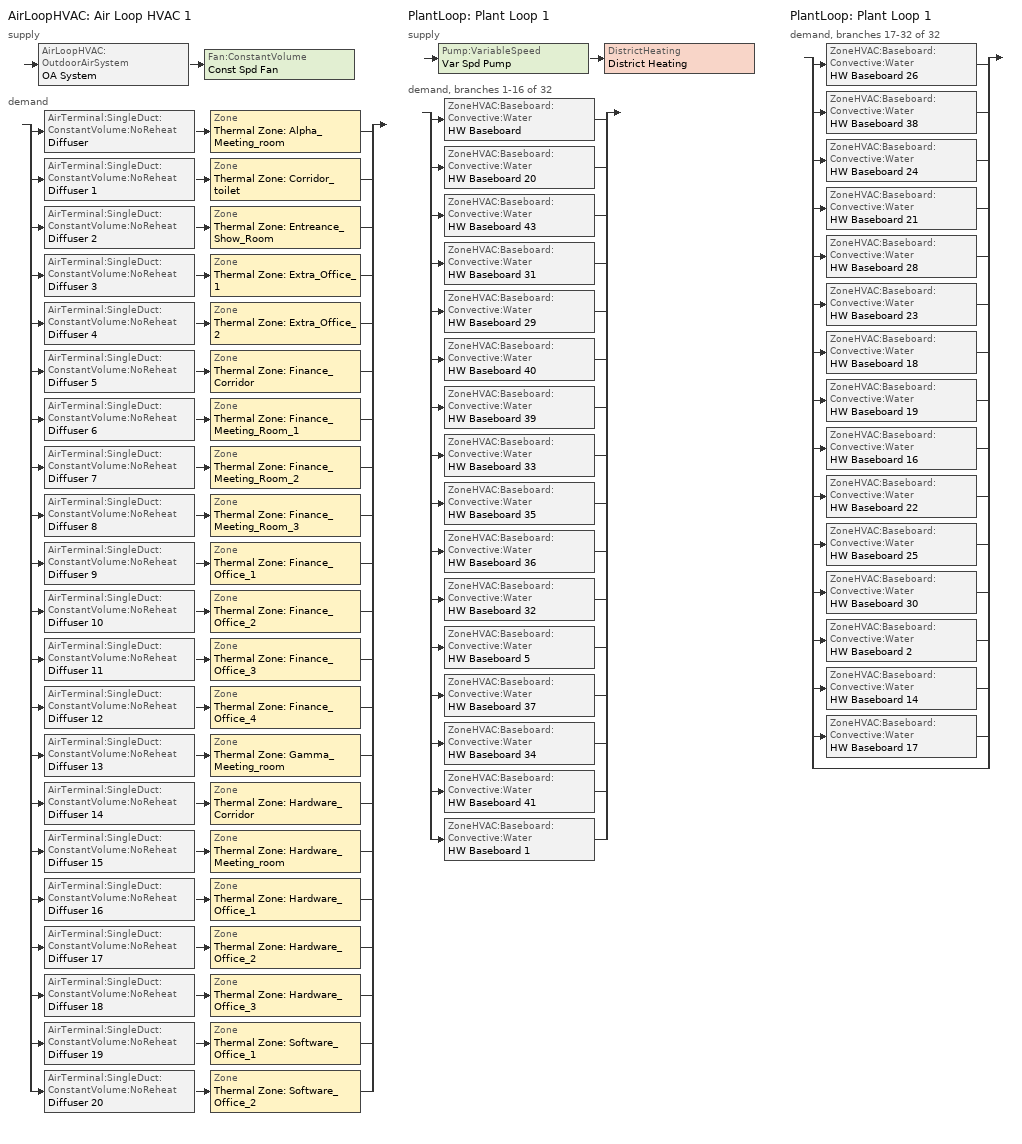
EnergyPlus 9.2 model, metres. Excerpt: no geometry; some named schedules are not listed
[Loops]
AirLoopHVAC 'Air Loop HVAC 1'
 supply: AirLoopHVAC:OutdoorAirSystem 'OA System' > Fan:ConstantVolume 'Const Spd Fan'
 demand: split
  | AirTerminal:SingleDuct:ConstantVolume:NoReheat 'Diffuser' > Zone 'Thermal Zone: Alpha_Meeting_room'
  | AirTerminal:SingleDuct:ConstantVolume:NoReheat 'Diffuser 1' > Zone 'Thermal Zone: Corridor_toilet'
  | AirTerminal:SingleDuct:ConstantVolume:NoReheat 'Diffuser 2' > Zone 'Thermal Zone: Entreance_Show_Room'
  | AirTerminal:SingleDuct:ConstantVolume:NoReheat 'Diffuser 3' > Zone 'Thermal Zone: Extra_Office_1'
  | AirTerminal:SingleDuct:ConstantVolume:NoReheat 'Diffuser 4' > Zone 'Thermal Zone: Extra_Office_2'
  | AirTerminal:SingleDuct:ConstantVolume:NoReheat 'Diffuser 5' > Zone 'Thermal Zone: Finance_Corridor'
  | AirTerminal:SingleDuct:ConstantVolume:NoReheat 'Diffuser 6' > Zone 'Thermal Zone: Finance_Meeting_Room_1'
  | AirTerminal:SingleDuct:ConstantVolume:NoReheat 'Diffuser 7' > Zone 'Thermal Zone: Finance_Meeting_Room_2'
  | AirTerminal:SingleDuct:ConstantVolume:NoReheat 'Diffuser 8' > Zone 'Thermal Zone: Finance_Meeting_Room_3'
  | AirTerminal:SingleDuct:ConstantVolume:NoReheat 'Diffuser 9' > Zone 'Thermal Zone: Finance_Office_1'
  | AirTerminal:SingleDuct:ConstantVolume:NoReheat 'Diffuser 10' > Zone 'Thermal Zone: Finance_Office_2'
  | AirTerminal:SingleDuct:ConstantVolume:NoReheat 'Diffuser 11' > Zone 'Thermal Zone: Finance_Office_3'
  | AirTerminal:SingleDuct:ConstantVolume:NoReheat 'Diffuser 12' > Zone 'Thermal Zone: Finance_Office_4'
  | AirTerminal:SingleDuct:ConstantVolume:NoReheat 'Diffuser 13' > Zone 'Thermal Zone: Gamma_Meeting_room'
  | AirTerminal:SingleDuct:ConstantVolume:NoReheat 'Diffuser 14' > Zone 'Thermal Zone: Hardware_Corridor'
  | AirTerminal:SingleDuct:ConstantVolume:NoReheat 'Diffuser 15' > Zone 'Thermal Zone: Hardware_Meeting_room'
  | AirTerminal:SingleDuct:ConstantVolume:NoReheat 'Diffuser 16' > Zone 'Thermal Zone: Hardware_Office_1'
  | AirTerminal:SingleDuct:ConstantVolume:NoReheat 'Diffuser 17' > Zone 'Thermal Zone: Hardware_Office_2'
  | AirTerminal:SingleDuct:ConstantVolume:NoReheat 'Diffuser 18' > Zone 'Thermal Zone: Hardware_Office_3'
  | AirTerminal:SingleDuct:ConstantVolume:NoReheat 'Diffuser 19' > Zone 'Thermal Zone: Software_Office_1'
  | AirTerminal:SingleDuct:ConstantVolume:NoReheat 'Diffuser 20' > Zone 'Thermal Zone: Software_Office_2'
PlantLoop 'Plant Loop 1'
 supply: Pump:VariableSpeed 'Var Spd Pump' > DistrictHeating 'District Heating'
 demand, branches 1-16 of 32: split
  | ZoneHVAC:Baseboard:Convective:Water 'HW Baseboard'
  | ZoneHVAC:Baseboard:Convective:Water 'HW Baseboard 20'
  | ZoneHVAC:Baseboard:Convective:Water 'HW Baseboard 43'
  | ZoneHVAC:Baseboard:Convective:Water 'HW Baseboard 31'
  | ZoneHVAC:Baseboard:Convective:Water 'HW Baseboard 29'
  | ZoneHVAC:Baseboard:Convective:Water 'HW Baseboard 40'
  | ZoneHVAC:Baseboard:Convective:Water 'HW Baseboard 39'
  | ZoneHVAC:Baseboard:Convective:Water 'HW Baseboard 33'
  | ZoneHVAC:Baseboard:Convective:Water 'HW Baseboard 35'
  | ZoneHVAC:Baseboard:Convective:Water 'HW Baseboard 36'
  | ZoneHVAC:Baseboard:Convective:Water 'HW Baseboard 32'
  | ZoneHVAC:Baseboard:Convective:Water 'HW Baseboard 5'
  | ZoneHVAC:Baseboard:Convective:Water 'HW Baseboard 37'
  | ZoneHVAC:Baseboard:Convective:Water 'HW Baseboard 34'
  | ZoneHVAC:Baseboard:Convective:Water 'HW Baseboard 41'
  | ZoneHVAC:Baseboard:Convective:Water 'HW Baseboard 1'
PlantLoop 'Plant Loop 1'
 demand, branches 17-32 of 32: split
  | ZoneHVAC:Baseboard:Convective:Water 'HW Baseboard 26'
  | ZoneHVAC:Baseboard:Convective:Water 'HW Baseboard 38'
  | ZoneHVAC:Baseboard:Convective:Water 'HW Baseboard 24'
  | ZoneHVAC:Baseboard:Convective:Water 'HW Baseboard 21'
  | ZoneHVAC:Baseboard:Convective:Water 'HW Baseboard 28'
  | ZoneHVAC:Baseboard:Convective:Water 'HW Baseboard 23'
  | ZoneHVAC:Baseboard:Convective:Water 'HW Baseboard 18'
  | ZoneHVAC:Baseboard:Convective:Water 'HW Baseboard 19'
  | ZoneHVAC:Baseboard:Convective:Water 'HW Baseboard 16'
  | ZoneHVAC:Baseboard:Convective:Water 'HW Baseboard 22'
  | ZoneHVAC:Baseboard:Convective:Water 'HW Baseboard 25'
  | ZoneHVAC:Baseboard:Convective:Water 'HW Baseboard 30'
  | ZoneHVAC:Baseboard:Convective:Water 'HW Baseboard 2'
  | ZoneHVAC:Baseboard:Convective:Water 'HW Baseboard 14'
  | ZoneHVAC:Baseboard:Convective:Water 'HW Baseboard 17'
  | bypass
[ZoneControl:Thermostat]
Name | Zone or ZoneList | Control Type Schedule | Control 1
Thermal Zone: Alpha_Meeting_room Thermostat | Thermal Zone: Alpha_Meeting_room | Thermal Zone: Alpha_Meeting_room Thermostat Schedule | Thermostat Setpoint Dual Setpoint 1
Thermal Zone: Beta_Meeting_room Thermostat | Thermal Zone: Beta_Meeting_room | Thermal Zone: Beta_Meeting_room Thermostat Schedule | Thermostat Setpoint Dual Setpoint 23
Thermal Zone: Cleaning_Room Thermostat | Thermal Zone: Cleaning_Room | Thermal Zone: Cleaning_Room Thermostat Schedule | Thermostat Setpoint Dual Setpoint 29
Thermal Zone: Corridor_toilet Thermostat | Thermal Zone: Corridor_toilet | Thermal Zone: Corridor_toilet Thermostat Schedule | Thermostat Setpoint Dual Setpoint 7
Thermal Zone: Entreance_Show_Room Thermostat | Thermal Zone: Entreance_Show_Room | Thermal Zone: Entreance_Show_Room Thermostat Schedule | Thermostat Setpoint Dual Setpoint 10
Thermal Zone: Entreance_Toilet Thermostat | Thermal Zone: Entreance_Toilet | Thermal Zone: Entreance_Toilet Thermostat Schedule | Thermostat Setpoint Dual Setpoint 30
Thermal Zone: Extra_Cleaning_Room Thermostat | Thermal Zone: Extra_Cleaning_Room | Thermal Zone: Extra_Cleaning_Room Thermostat Schedule | Thermostat Setpoint Dual Setpoint 31
Thermal Zone: Extra_Office_1 Thermostat | Thermal Zone: Extra_Office_1 | Thermal Zone: Extra_Office_1 Thermostat Schedule | Thermostat Setpoint Dual Setpoint 12
Thermal Zone: Extra_Office_2 Thermostat | Thermal Zone: Extra_Office_2 | Thermal Zone: Extra_Office_2 Thermostat Schedule | Thermostat Setpoint Dual Setpoint 19
Thermal Zone: Extra_storage Thermostat | Thermal Zone: Extra_storage | Thermal Zone: Extra_storage Thermostat Schedule | Thermostat Setpoint Dual Setpoint 20
Thermal Zone: Finance_Corridor Thermostat | Thermal Zone: Finance_Corridor | Thermal Zone: Finance_Corridor Thermostat Schedule | Thermostat Setpoint Dual Setpoint 8
Thermal Zone: Finance_Meeting_Room_1 Thermostat | Thermal Zone: Finance_Meeting_Room_1 | Thermal Zone: Finance_Meeting_Room_1 Thermostat Schedule | Thermostat Setpoint Dual Setpoint 22
Thermal Zone: Finance_Meeting_Room_2 Thermostat | Thermal Zone: Finance_Meeting_Room_2 | Thermal Zone: Finance_Meeting_Room_2 Thermostat Schedule | Thermostat Setpoint Dual Setpoint 17
Thermal Zone: Finance_Meeting_Room_3 Thermostat | Thermal Zone: Finance_Meeting_Room_3 | Thermal Zone: Finance_Meeting_Room_3 Thermostat Schedule | Thermostat Setpoint Dual Setpoint 16
Thermal Zone: Finance_Office_1 Thermostat | Thermal Zone: Finance_Office_1 | Thermal Zone: Finance_Office_1 Thermostat Schedule | Thermostat Setpoint Dual Setpoint 21
Thermal Zone: Finance_Office_2 Thermostat | Thermal Zone: Finance_Office_2 | Thermal Zone: Finance_Office_2 Thermostat Schedule | Thermostat Setpoint Dual Setpoint 2
Thermal Zone: Finance_Office_3 Thermostat | Thermal Zone: Finance_Office_3 | Thermal Zone: Finance_Office_3 Thermostat Schedule | Thermostat Setpoint Dual Setpoint 4
Thermal Zone: Finance_Office_4 Thermostat | Thermal Zone: Finance_Office_4 | Thermal Zone: Finance_Office_4 Thermostat Schedule | Thermostat Setpoint Dual Setpoint 18
Thermal Zone: Finance_Toilet_1 Thermostat | Thermal Zone: Finance_Toilet_1 | Thermal Zone: Finance_Toilet_1 Thermostat Schedule | Thermostat Setpoint Dual Setpoint 27
Thermal Zone: Finance_Toilet_2 Thermostat | Thermal Zone: Finance_Toilet_2 | Thermal Zone: Finance_Toilet_2 Thermostat Schedule | Thermostat Setpoint Dual Setpoint 28
Thermal Zone: Gamma_Meeting_room Thermostat | Thermal Zone: Gamma_Meeting_room | Thermal Zone: Gamma_Meeting_room Thermostat Schedule | Thermostat Setpoint Dual Setpoint 6
Thermal Zone: Hardware_Corridor Thermostat | Thermal Zone: Hardware_Corridor | Thermal Zone: Hardware_Corridor Thermostat Schedule | Thermostat Setpoint Dual Setpoint 3
Thermal Zone: Hardware_Meeting_room Thermostat | Thermal Zone: Hardware_Meeting_room | Thermal Zone: Hardware_Meeting_room Thermostat Schedule | Thermostat Setpoint Dual Setpoint 9
Thermal Zone: Hardware_Office_1 Thermostat | Thermal Zone: Hardware_Office_1 | Thermal Zone: Hardware_Office_1 Thermostat Schedule | Thermostat Setpoint Dual Setpoint 11
Thermal Zone: Hardware_Office_2 Thermostat | Thermal Zone: Hardware_Office_2 | Thermal Zone: Hardware_Office_2 Thermostat Schedule | Thermostat Setpoint Dual Setpoint 13
Thermal Zone: Hardware_Office_3 Thermostat | Thermal Zone: Hardware_Office_3 | Thermal Zone: Hardware_Office_3 Thermostat Schedule | Thermostat Setpoint Dual Setpoint 5
Thermal Zone: Hardware_Toilet_1 Thermostat | Thermal Zone: Hardware_Toilet_1 | Thermal Zone: Hardware_Toilet_1 Thermostat Schedule | Thermostat Setpoint Dual Setpoint 26
Thermal Zone: Hardware_Toilet_2 Thermostat | Thermal Zone: Hardware_Toilet_2 | Thermal Zone: Hardware_Toilet_2 Thermostat Schedule | Thermostat Setpoint Dual Setpoint 25
Thermal Zone: Large_Storage_Room Thermostat | Thermal Zone: Large_Storage_Room | Thermal Zone: Large_Storage_Room Thermostat Schedule | Thermostat Setpoint Dual Setpoint 24
Thermal Zone: Software_Office_1 Thermostat | Thermal Zone: Software_Office_1 | Thermal Zone: Software_Office_1 Thermostat Schedule | Thermostat Setpoint Dual Setpoint 15
Thermal Zone: Software_Office_2 Thermostat | Thermal Zone: Software_Office_2 | Thermal Zone: Software_Office_2 Thermostat Schedule | Thermostat Setpoint Dual Setpoint 14
[ThermostatSetpoint:DualSetpoint] Heating Setpoint Temperature Schedule=heating Setpoint; Cooling Setpoint Temperature Schedule=Cooling Setpoint
Thermostat Setpoint Dual Setpoint 1; Thermostat Setpoint Dual Setpoint 7; Thermostat Setpoint Dual Setpoint 10; Thermostat Setpoint Dual Setpoint 12; Thermostat Setpoint Dual Setpoint 19; Thermostat Setpoint Dual Setpoint 20; Thermostat Setpoint Dual Setpoint 8; Thermostat Setpoint Dual Setpoint 22; Thermostat Setpoint Dual Setpoint 17; Thermostat Setpoint Dual Setpoint 16; Thermostat Setpoint Dual Setpoint 21; Thermostat Setpoint Dual Setpoint 2; Thermostat Setpoint Dual Setpoint 4; Thermostat Setpoint Dual Setpoint 18; Thermostat Setpoint Dual Setpoint 6; Thermostat Setpoint Dual Setpoint 3; Thermostat Setpoint Dual Setpoint 9; Thermostat Setpoint Dual Setpoint 11; Thermostat Setpoint Dual Setpoint 13; Thermostat Setpoint Dual Setpoint 5; Thermostat Setpoint Dual Setpoint 15; Thermostat Setpoint Dual Setpoint 14
[ZoneHVAC:Baseboard:Convective:Water] Availability Schedule=Always On Discrete hvac_library; Heating Design Capacity Method=HeatingDesignCapacity; Heating Design Capacity {W}=Autosize; Heating Design Capacity Per Floor Area {W/m2}=0; Fraction of Autosized Heating Design Capacity=0.8; U-Factor Times Area Value {W/K}=Autosize; Maximum Water Flow Rate {m3/s}=Autosize; Convergence Tolerance=0.001
HW Baseboard; HW Baseboard 20; HW Baseboard 43; HW Baseboard 31; HW Baseboard 29; HW Baseboard 40; HW Baseboard 39; HW Baseboard 33; HW Baseboard 35; HW Baseboard 36; HW Baseboard 32; HW Baseboard 5; HW Baseboard 37; HW Baseboard 34; HW Baseboard 41; HW Baseboard 1; HW Baseboard 26; HW Baseboard 38; HW Baseboard 24; HW Baseboard 21; HW Baseboard 28; HW Baseboard 23; HW Baseboard 18; HW Baseboard 19; HW Baseboard 16; HW Baseboard 22; HW Baseboard 25; HW Baseboard 30; HW Baseboard 2; HW Baseboard 14; HW Baseboard 17
[AirTerminal:SingleDuct:ConstantVolume:NoReheat] Availability Schedule=Always On Discrete hvac_library; Maximum Air Flow Rate {m3/s}=AutoSize
Diffuser; Diffuser 1; Diffuser 2; Diffuser 3; Diffuser 4; Diffuser 5; Diffuser 6; Diffuser 7; Diffuser 8; Diffuser 9; Diffuser 10; Diffuser 11; Diffuser 12; Diffuser 13; Diffuser 14; Diffuser 15; Diffuser 16; Diffuser 17; Diffuser 18; Diffuser 19; Diffuser 20
[Zone equipment]
Thermal Zone: Alpha_Meeting_room: HW Baseboard, Diffuser
Thermal Zone: Beta_Meeting_room: HW Baseboard 20
Thermal Zone: Cleaning_Room: HW Baseboard 43
Thermal Zone: Corridor_toilet: HW Baseboard 31, Diffuser 1
Thermal Zone: Entreance_Show_Room: HW Baseboard 29, Diffuser 2
Thermal Zone: Entreance_Toilet: HW Baseboard 40
Thermal Zone: Extra_Cleaning_Room: HW Baseboard 39
Thermal Zone: Extra_Office_1: HW Baseboard 33, Diffuser 3
Thermal Zone: Extra_Office_2: HW Baseboard 35, Diffuser 4
Thermal Zone: Extra_storage: HW Baseboard 36
Thermal Zone: Finance_Corridor: HW Baseboard 32, Diffuser 5
Thermal Zone: Finance_Meeting_Room_1: HW Baseboard 5, Diffuser 6
Thermal Zone: Finance_Meeting_Room_2: HW Baseboard 37, Diffuser 7
Thermal Zone: Finance_Meeting_Room_3: HW Baseboard 34, Diffuser 8
Thermal Zone: Finance_Office_1: HW Baseboard 41, Diffuser 9
Thermal Zone: Finance_Office_2: HW Baseboard 1, Diffuser 10
Thermal Zone: Finance_Office_3: HW Baseboard 26, Diffuser 11
Thermal Zone: Finance_Office_4: HW Baseboard 38, Diffuser 12
Thermal Zone: Finance_Toilet_1: HW Baseboard 24
Thermal Zone: Finance_Toilet_2: HW Baseboard 21
Thermal Zone: Gamma_Meeting_room: HW Baseboard 28, Diffuser 13
Thermal Zone: Hardware_Corridor: HW Baseboard 23, Diffuser 14
Thermal Zone: Hardware_Meeting_room: HW Baseboard 18, Diffuser 15
Thermal Zone: Hardware_Office_1: HW Baseboard 19, Diffuser 16
Thermal Zone: Hardware_Office_2: HW Baseboard 16, Diffuser 17
Thermal Zone: Hardware_Office_3: HW Baseboard 22, Diffuser 18
Thermal Zone: Hardware_Toilet_1: HW Baseboard 25
Thermal Zone: Hardware_Toilet_2: HW Baseboard 30
Thermal Zone: Large_Storage_Room: HW Baseboard 2
Thermal Zone: Software_Office_1: HW Baseboard 14, Diffuser 19
Thermal Zone: Software_Office_2: HW Baseboard 17, Diffuser 20
[Sizing:Zone] Zone Cooling Design Supply Air Temperature Input Method=SupplyAirTemperature; Zone Cooling Design Supply Air Temperature {C}=14; Zone Cooling Design Supply Air Temperature Difference {deltaC}=11.11; Zone Heating Design Supply Air Temperature Input Method=SupplyAirTemperature; Zone Heating Design Supply Air Temperature {C}=40; Zone Heating Design Supply Air Temperature Difference {deltaC}=11.11; Zone Cooling Design Supply Air Humidity Ratio {kgWater/kgDryAir}=0.0085; Zone Heating Design Supply Air Humidity Ratio {kgWater/kgDryAir}=0.008; Design Specification Outdoor Air Object=New Ventilation; Cooling Design Air Flow Method=DesignDay; Cooling Design Air Flow Rate {m3/s}=0; Cooling Minimum Air Flow per Zone Floor Area {m3/s-m2}=0.000762; Cooling Minimum Air Flow {m3/s}=0; Cooling Minimum Air Flow Fraction=0; Heating Design Air Flow Method=DesignDay; Heating Design Air Flow Rate {m3/s}=0; Heating Maximum Air Flow per Zone Floor Area {m3/s-m2}=0.002032; Heating Maximum Air Flow {m3/s}=0.141576; Heating Maximum Air Flow Fraction=0.3; Account for Dedicated Outdoor Air System=No
Name | Design Specification Zone Air Distribution Object
Thermal Zone: Alpha_Meeting_room | Thermal Zone: Alpha_Meeting_room Design Spec Zone Air Dist
Thermal Zone: Beta_Meeting_room | Thermal Zone: Beta_Meeting_room Design Spec Zone Air Dist
Thermal Zone: Cleaning_Room | Thermal Zone: Cleaning_Room Design Spec Zone Air Dist
Thermal Zone: Corridor_toilet | Thermal Zone: Corridor_toilet Design Spec Zone Air Dist
Thermal Zone: Entreance_Show_Room | Thermal Zone: Entreance_Show_Room Design Spec Zone Air Dist
Thermal Zone: Entreance_Toilet | Thermal Zone: Entreance_Toilet Design Spec Zone Air Dist
Thermal Zone: Extra_Cleaning_Room | Thermal Zone: Extra_Cleaning_Room Design Spec Zone Air Dist
Thermal Zone: Extra_Office_1 | Thermal Zone: Extra_Office_1 Design Spec Zone Air Dist
Thermal Zone: Extra_Office_2 | Thermal Zone: Extra_Office_2 Design Spec Zone Air Dist
Thermal Zone: Extra_storage | Thermal Zone: Extra_storage Design Spec Zone Air Dist
Thermal Zone: Finance_Corridor | Thermal Zone: Finance_Corridor Design Spec Zone Air Dist
Thermal Zone: Finance_Meeting_Room_1 | Thermal Zone: Finance_Meeting_Room_1 Design Spec Zone Air Dist
Thermal Zone: Finance_Meeting_Room_2 | Thermal Zone: Finance_Meeting_Room_2 Design Spec Zone Air Dist
Thermal Zone: Finance_Meeting_Room_3 | Thermal Zone: Finance_Meeting_Room_3 Design Spec Zone Air Dist
Thermal Zone: Finance_Office_1 | Thermal Zone: Finance_Office_1 Design Spec Zone Air Dist
Thermal Zone: Finance_Office_2 | Thermal Zone: Finance_Office_2 Design Spec Zone Air Dist
Thermal Zone: Finance_Office_3 | Thermal Zone: Finance_Office_3 Design Spec Zone Air Dist
Thermal Zone: Finance_Office_4 | Thermal Zone: Finance_Office_4 Design Spec Zone Air Dist
Thermal Zone: Finance_Toilet_1 | Thermal Zone: Finance_Toilet_1 Design Spec Zone Air Dist
Thermal Zone: Finance_Toilet_2 | Thermal Zone: Finance_Toilet_2 Design Spec Zone Air Dist
Thermal Zone: Gamma_Meeting_room | Thermal Zone: Gamma_Meeting_room Design Spec Zone Air Dist
Thermal Zone: Hardware_Corridor | Thermal Zone: Hardware_Corridor Design Spec Zone Air Dist
Thermal Zone: Hardware_Meeting_room | Thermal Zone: Hardware_Meeting_room Design Spec Zone Air Dist
Thermal Zone: Hardware_Office_1 | Thermal Zone: Hardware_Office_1 Design Spec Zone Air Dist
Thermal Zone: Hardware_Office_2 | Thermal Zone: Hardware_Office_2 Design Spec Zone Air Dist
Thermal Zone: Hardware_Office_3 | Thermal Zone: Hardware_Office_3 Design Spec Zone Air Dist
Thermal Zone: Hardware_Toilet_1 | Thermal Zone: Hardware_Toilet_1 Design Spec Zone Air Dist
Thermal Zone: Hardware_Toilet_2 | Thermal Zone: Hardware_Toilet_2 Design Spec Zone Air Dist
Thermal Zone: Large_Storage_Room | Thermal Zone: Large_Storage_Room Design Spec Zone Air Dist
Thermal Zone: Software_Office_1 | Thermal Zone: Software_Office_1 Design Spec Zone Air Dist
Thermal Zone: Software_Office_2 | Thermal Zone: Software_Office_2 Design Spec Zone Air Dist
[DesignSpecification:ZoneAirDistribution] Zone Air Distribution Effectiveness in Cooling Mode=1; Zone Air Distribution Effectiveness in Heating Mode=1
Thermal Zone: Alpha_Meeting_room Design Spec Zone Air Dist; Thermal Zone: Beta_Meeting_room Design Spec Zone Air Dist; Thermal Zone: Cleaning_Room Design Spec Zone Air Dist; Thermal Zone: Corridor_toilet Design Spec Zone Air Dist; Thermal Zone: Entreance_Show_Room Design Spec Zone Air Dist; Thermal Zone: Entreance_Toilet Design Spec Zone Air Dist; Thermal Zone: Extra_Cleaning_Room Design Spec Zone Air Dist; Thermal Zone: Extra_Office_1 Design Spec Zone Air Dist; Thermal Zone: Extra_Office_2 Design Spec Zone Air Dist; Thermal Zone: Extra_storage Design Spec Zone Air Dist; Thermal Zone: Finance_Corridor Design Spec Zone Air Dist; Thermal Zone: Finance_Meeting_Room_1 Design Spec Zone Air Dist; Thermal Zone: Finance_Meeting_Room_2 Design Spec Zone Air Dist; Thermal Zone: Finance_Meeting_Room_3 Design Spec Zone Air Dist; Thermal Zone: Finance_Office_1 Design Spec Zone Air Dist; Thermal Zone: Finance_Office_2 Design Spec Zone Air Dist; Thermal Zone: Finance_Office_3 Design Spec Zone Air Dist; Thermal Zone: Finance_Office_4 Design Spec Zone Air Dist; Thermal Zone: Finance_Toilet_1 Design Spec Zone Air Dist; Thermal Zone: Finance_Toilet_2 Design Spec Zone Air Dist; Thermal Zone: Gamma_Meeting_room Design Spec Zone Air Dist; Thermal Zone: Hardware_Corridor Design Spec Zone Air Dist; Thermal Zone: Hardware_Meeting_room Design Spec Zone Air Dist; Thermal Zone: Hardware_Office_1 Design Spec Zone Air Dist; Thermal Zone: Hardware_Office_2 Design Spec Zone Air Dist; Thermal Zone: Hardware_Office_3 Design Spec Zone Air Dist; Thermal Zone: Hardware_Toilet_1 Design Spec Zone Air Dist; Thermal Zone: Hardware_Toilet_2 Design Spec Zone Air Dist; Thermal Zone: Large_Storage_Room Design Spec Zone Air Dist; Thermal Zone: Software_Office_1 Design Spec Zone Air Dist; Thermal Zone: Software_Office_2 Design Spec Zone Air Dist
[Controller:MechanicalVentilation]
Controller Mechanical Ventilation 1: Availability Schedule=Always On Discrete hvac_library; Demand Controlled Ventilation=No; System Outdoor Air Method=ZoneSum; Zone Name 1=Thermal Zone: Alpha_Meeting_room; Design Specification Outdoor Air Object Name 1=New Ventilation; Design Specification Zone Air Distribution Object Name 1=Thermal Zone: Alpha_Meeting_room Design Spec Zone Air Dist; Zone Name 2=Thermal Zone: Corridor_toilet; Design Specification Outdoor Air Object Name 2=New Ventilation; Design Specification Zone Air Distribution Object Name 2=Thermal Zone: Corridor_toilet Design Spec Zone Air Dist; Zone Name 3=Thermal Zone: Entreance_Show_Room; Design Specification Outdoor Air Object Name 3=New Ventilation; Design Specification Zone Air Distribution Object Name 3=Thermal Zone: Entreance_Show_Room Design Spec Zone Air Dist; Zone Name 4=Thermal Zone: Extra_Office_1; Design Specification Outdoor Air Object Name 4=New Ventilation; Design Specification Zone Air Distribution Object Name 4=Thermal Zone: Extra_Office_1 Design Spec Zone Air Dist; Zone Name 5=Thermal Zone: Extra_Office_2; Design Specification Outdoor Air Object Name 5=New Ventilation; Design Specification Zone Air Distribution Object Name 5=Thermal Zone: Extra_Office_2 Design Spec Zone Air Dist; Zone Name 6=Thermal Zone: Finance_Corridor; Design Specification Outdoor Air Object Name 6=New Ventilation; Design Specification Zone Air Distribution Object Name 6=Thermal Zone: Finance_Corridor Design Spec Zone Air Dist; Zone Name 7=Thermal Zone: Finance_Meeting_Room_1; Design Specification Outdoor Air Object Name 7=New Ventilation; Design Specification Zone Air Distribution Object Name 7=Thermal Zone: Finance_Meeting_Room_1 Design Spec Zone Air Dist; Zone Name 8=Thermal Zone: Finance_Meeting_Room_2; Design Specification Outdoor Air Object Name 8=New Ventilation; Design Specification Zone Air Distribution Object Name 8=Thermal Zone: Finance_Meeting_Room_2 Design Spec Zone Air Dist; Zone Name 9=Thermal Zone: Finance_Meeting_Room_3; Design Specification Outdoor Air Object Name 9=New Ventilation; Design Specification Zone Air Distribution Object Name 9=Thermal Zone: Finance_Meeting_Room_3 Design Spec Zone Air Dist; Zone Name 10=Thermal Zone: Finance_Office_1; Design Specification Outdoor Air Object Name 10=New Ventilation; Design Specification Zone Air Distribution Object Name 10=Thermal Zone: Finance_Office_1 Design Spec Zone Air Dist; Zone Name 11=Thermal Zone: Finance_Office_2; Design Specification Outdoor Air Object Name 11=New Ventilation; Design Specification Zone Air Distribution Object Name 11=Thermal Zone: Finance_Office_2 Design Spec Zone Air Dist; Zone Name 12=Thermal Zone: Finance_Office_3; Design Specification Outdoor Air Object Name 12=New Ventilation; Design Specification Zone Air Distribution Object Name 12=Thermal Zone: Finance_Office_3 Design Spec Zone Air Dist; Zone Name 13=Thermal Zone: Finance_Office_4; Design Specification Outdoor Air Object Name 13=New Ventilation; Design Specification Zone Air Distribution Object Name 13=Thermal Zone: Finance_Office_4 Design Spec Zone Air Dist; Zone Name 14=Thermal Zone: Gamma_Meeting_room; Design Specification Outdoor Air Object Name 14=New Ventilation; Design Specification Zone Air Distribution Object Name 14=Thermal Zone: Gamma_Meeting_room Design Spec Zone Air Dist; Zone Name 15=Thermal Zone: Hardware_Corridor; Design Specification Outdoor Air Object Name 15=New Ventilation; Design Specification Zone Air Distribution Object Name 15=Thermal Zone: Hardware_Corridor Design Spec Zone Air Dist; Zone Name 16=Thermal Zone: Hardware_Meeting_room; Design Specification Outdoor Air Object Name 16=New Ventilation; Design Specification Zone Air Distribution Object Name 16=Thermal Zone: Hardware_Meeting_room Design Spec Zone Air Dist; Zone Name 17=Thermal Zone: Hardware_Office_1; Design Specification Outdoor Air Object Name 17=New Ventilation; Design Specification Zone Air Distribution Object Name 17=Thermal Zone: Hardware_Office_1 Design Spec Zone Air Dist; Zone Name 18=Thermal Zone: Hardware_Office_2; Design Specification Outdoor Air Object Name 18=New Ventilation; Design Specification Zone Air Distribution Object Name 18=Thermal Zone: Hardware_Office_2 Design Spec Zone Air Dist; Zone Name 19=Thermal Zone: Hardware_Office_3; Design Specification Outdoor Air Object Name 19=New Ventilation; Design Specification Zone Air Distribution Object Name 19=Thermal Zone: Hardware_Office_3 Design Spec Zone Air Dist; Zone Name 20=Thermal Zone: Software_Office_1; Design Specification Outdoor Air Object Name 20=New Ventilation; Design Specification Zone Air Distribution Object Name 20=Thermal Zone: Software_Office_1 Design Spec Zone Air Dist; Zone Name 21=Thermal Zone: Software_Office_2; Design Specification Outdoor Air Object Name 21=New Ventilation; Design Specification Zone Air Distribution Object Name 21=Thermal Zone: Software_Office_2 Design Spec Zone Air Dist
[DesignSpecification:OutdoorAir]
New Ventilation: Outdoor Air Method=Sum; Outdoor Air Flow per Person {m3/s-person}=0.00943895; Outdoor Air Flow per Zone Floor Area {m3/s-m2}=0; Outdoor Air Flow per Zone {m3/s}=0; Outdoor Air Flow Air Changes per Hour {1/hr}=0
[ThermostatSetpoint:SingleHeating] Setpoint Temperature Schedule=heating Setpoint
Thermostat Setpoint Dual Setpoint 23; Thermostat Setpoint Dual Setpoint 29; Thermostat Setpoint Dual Setpoint 30; Thermostat Setpoint Dual Setpoint 31; Thermostat Setpoint Dual Setpoint 27; Thermostat Setpoint Dual Setpoint 28; Thermostat Setpoint Dual Setpoint 26; Thermostat Setpoint Dual Setpoint 25; Thermostat Setpoint Dual Setpoint 24
[AirLoopHVAC]
Air Loop HVAC 1: Design Supply Air Flow Rate {m3/s}=AutoSize
[Sizing:System]
Air Loop HVAC 1: Type of Load to Size On=Sensible; Design Outdoor Air Flow Rate {m3/s}=Autosize; Central Heating Maximum System Air Flow Ratio=0.3; Preheat Design Temperature {C}=7; Preheat Design Humidity Ratio {kgWater/kgDryAir}=0.008; Precool Design Temperature {C}=12.8; Precool Design Humidity Ratio {kgWater/kgDryAir}=0.008; Central Cooling Design Supply Air Temperature {C}=12.8; Central Heating Design Supply Air Temperature {C}=16.7; Type of Zone Sum to Use=NonCoincident; 100% Outdoor Air in Cooling=Yes; 100% Outdoor Air in Heating=Yes; Central Cooling Design Supply Air Humidity Ratio {kgWater/kgDryAir}=0.0085; Central Heating Design Supply Air Humidity Ratio {kgWater/kgDryAir}=0.008; Cooling Supply Air Flow Rate Method=DesignDay; Cooling Supply Air Flow Rate {m3/s}=0; Cooling Supply Air Flow Rate Per Floor Area {m3/s-m2}=0.00996765; Cooling Fraction of Autosized Cooling Supply Air Flow Rate=1; Cooling Supply Air Flow Rate Per Unit Cooling Capacity {m3/s-W}=3.94755e-05; Heating Supply Air Flow Rate Method=DesignDay; Heating Supply Air Flow Rate {m3/s}=0; Heating Supply Air Flow Rate Per Floor Area {m3/s-m2}=0.00996765; Heating Fraction of Autosized Heating Supply Air Flow Rate=1; Heating Fraction of Autosized Cooling Supply Air Flow Rate=1; Heating Supply Air Flow Rate Per Unit Heating Capacity {m3/s-W}=3.15882e-05; System Outdoor Air Method=ZoneSum; Zone Maximum Outdoor Air Fraction=1; Cooling Design Capacity Method=CoolingDesignCapacity; Cooling Design Capacity {W}=Autosize; Cooling Design Capacity Per Floor Area {W/m2}=234.7; Fraction of Autosized Cooling Design Capacity=1; Heating Design Capacity Method=HeatingDesignCapacity; Heating Design Capacity {W}=Autosize; Heating Design Capacity Per Floor Area {W/m2}=157; Fraction of Autosized Heating Design Capacity=1; Central Cooling Capacity Control Method=OnOff
[Controller:OutdoorAir]
Outdoor Air Controller: Minimum Outdoor Air Flow Rate {m3/s}=Autosize; Maximum Outdoor Air Flow Rate {m3/s}=1.1223; Economizer Control Type=NoEconomizer; Economizer Control Action Type=ModulateFlow; Economizer Maximum Limit Dry-Bulb Temperature {C}=28; Economizer Maximum Limit Enthalpy {J/kg}=64000; Economizer Minimum Limit Dry-Bulb Temperature {C}=-100; Lockout Type=NoLockout; Minimum Limit Type=FixedMinimum; Mechanical Ventilation Controller=Controller Mechanical Ventilation 1; High Humidity Control=No; Control High Indoor Humidity Based on Outdoor Humidity Ratio=Yes; Heat Recovery Bypass Control Type=BypassWhenOAFlowGreaterThanMinimum
[HeatExchanger:AirToAir:SensibleAndLatent]
Air-to-Air Plate HX: Availability Schedule=Always On Discrete hvac_library; Nominal Supply Air Flow Rate {m3/s}=Autosize; Sensible Effectiveness at 100% Heating Air Flow=0.76; Latent Effectiveness at 100% Heating Air Flow=0.68; Sensible Effectiveness at 75% Heating Air Flow=0.81; Latent Effectiveness at 75% Heating Air Flow=0.73; Sensible Effectiveness at 100% Cooling Air Flow=0.76; Latent Effectiveness at 100% Cooling Air Flow=0.68; Sensible Effectiveness at 75% Cooling Air Flow=0.81; Latent Effectiveness at 75% Cooling Air Flow=0.73; Nominal Electric Power {W}=0; Supply Air Outlet Temperature Control=Yes; Heat Exchanger Type=Plate; Frost Control Type=None; Threshold Temperature {C}=1.7; Economizer Lockout=Yes
[SetpointManager:MixedAir] Control Variable=Temperature
Node 184 OS Default SPM; Node 118 OS Default SPM
[Fan:ConstantVolume]
Const Spd Fan: Availability Schedule=Always On Discrete; Fan Total Efficiency=0.6; Pressure Rise {Pa}=250; Maximum Flow Rate {m3/s}=1.1223; Motor Efficiency=0.9; Motor In Airstream Fraction=1
[SetpointManager:Scheduled] Control Variable=Temperature
Name | Schedule
Scheduled Deck Temp | Deck Temperature
Scheduled HW Temp | Hot Water Temperature
[PlantLoop]
Plant Loop 1: Fluid Type=Water; Plant Equipment Operation Scheme=Plant Loop 1 Operation Schemes; Maximum Loop Temperature {C}=100; Minimum Loop Temperature {C}=0; Maximum Loop Flow Rate {m3/s}=Autosize; Minimum Loop Flow Rate {m3/s}=0; Plant Loop Volume {m3}=Autocalculate; Load Distribution Scheme=Optimal; Plant Loop Demand Calculation Scheme=SingleSetpoint
[Sizing:Plant]
Plant Loop 1: Loop Type=Heating; Design Loop Exit Temperature {C}=82; Loop Design Temperature Difference {deltaC}=11; Sizing Option=NonCoincident; Zone Timesteps in Averaging Window=1; Coincident Sizing Factor Mode=None
[Pump:VariableSpeed]
Var Spd Pump: Design Maximum Flow Rate {m3/s}=Autosize; Design Pump Head {Pa}=179352; Design Power Consumption {W}=Autosize; Motor Efficiency=0.9; Fraction of Motor Inefficiencies to Fluid Stream=0; Coefficient 1 of the Part Load Performance Curve=0; Coefficient 2 of the Part Load Performance Curve=1; Coefficient 3 of the Part Load Performance Curve=0; Coefficient 4 of the Part Load Performance Curve=0; Design Minimum Flow Rate {m3/s}=0; Pump Control Type=Continuous; Skin Loss Radiative Fraction=0.5; Design Power Sizing Method=PowerPerFlowPerPressure; Design Electric Power per Unit Flow Rate {W/(m3/s)}=348701.1; Design Shaft Power per Unit Flow Rate per Unit Head {W/((m3/s)-Pa)}=1.28205; Design Minimum Flow Rate Fraction=0
[DistrictHeating]
District Heating: Nominal Capacity {W}=1000000
[PlantEquipmentOperationSchemes]
Plant Loop 1 Operation Schemes: Control Scheme Object Type 1=PlantEquipmentOperation:HeatingLoad; Control Scheme Name 1=Plant Loop 1 Heating Operation Scheme; Control Scheme Schedule Name 1=Always On Discrete
[PlantEquipmentOperation:HeatingLoad]
Plant Loop 1 Heating Operation Scheme: Load Range Lower Limit 1 {W}=0; Load Range Upper Limit 1 {W}=1000000000; Range Equipment List Name 1=Plant Loop 1 Heating Equipment List
[PlantEquipmentList]
Plant Loop 1 Heating Equipment List: DistrictHeating, District Heating
[EnergyManagementSystem:Sensor]
Energy_Management_System_Sensor_1: Output:Variable or Output:Meter Index Key=Const Spd Fan; Output:Variable or Output:Meter=Fan Electric Power
[Schedule:Compact]
Thermal Zone: Alpha_Meeting_room Thermostat Schedule; Thermal Zone: Corridor_toilet Thermostat Schedule; Thermal Zone: Entreance_Show_Room Thermostat Schedule; Thermal Zone: Extra_Office_1 Thermostat Schedule; Thermal Zone: Extra_Office_2 Thermostat Schedule; Thermal Zone: Extra_storage Thermostat Schedule; Thermal Zone: Finance_Corridor Thermostat Schedule; Thermal Zone: Finance_Meeting_Room_1 Thermostat Schedule; Thermal Zone: Finance_Meeting_Room_2 Thermostat Schedule; Thermal Zone: Finance_Meeting_Room_3 Thermostat Schedule; Thermal Zone: Finance_Office_1 Thermostat Schedule; Thermal Zone: Finance_Office_2 Thermostat Schedule; Thermal Zone: Finance_Office_3 Thermostat Schedule; Thermal Zone: Finance_Office_4 Thermostat Schedule; Thermal Zone: Gamma_Meeting_room Thermostat Schedule; Thermal Zone: Hardware_Corridor Thermostat Schedule; Thermal Zone: Hardware_Meeting_room Thermostat Schedule; Thermal Zone: Hardware_Office_1 Thermostat Schedule; Thermal Zone: Hardware_Office_2 Thermostat Schedule; Thermal Zone: Hardware_Office_3 Thermostat Schedule; Thermal Zone: Software_Office_1 Thermostat Schedule; Thermal Zone: Software_Office_2 Thermostat Schedule: Through: 12/31, For: AllDays, Until: 24:00, 4
Thermal Zone: Beta_Meeting_room Thermostat Schedule; Thermal Zone: Cleaning_Room Thermostat Schedule; Thermal Zone: Entreance_Toilet Thermostat Schedule; Thermal Zone: Extra_Cleaning_Room Thermostat Schedule; Thermal Zone: Finance_Toilet_1 Thermostat Schedule; Thermal Zone: Finance_Toilet_2 Thermostat Schedule; Thermal Zone: Hardware_Toilet_1 Thermostat Schedule; Thermal Zone: Hardware_Toilet_2 Thermostat Schedule; Thermal Zone: Large_Storage_Room Thermostat Schedule: Through: 12/31, For: AllDays, Until: 24:00, 1
[Schedule:Day:Interval]
Schedule Day 2: No, 06:00, 21, 17:00, 22, 24:00, 21
Schedule Day 4: No, 24:00, 21
Schedule Day 3: No, 07:00, 27, 17:00, 25, 24:00, 27
Schedule Day 5: No, 24:00, 27
Deck Temperature Default: No, 24:00, 20
Deck Temperature Summer Design Day; Deck Temperature Winter Design Day: No, 24:00, 12.8
Hot Water Temperature Default 1: No, 24:00, 60
Hot Water Temperature Summer Design Day 1; Hot Water Temperature Winter Design Day 1: No, 24:00, 67
[Schedule:Week:Daily]
heating Setpoint Week Rule - Jan1-Jan4: Schedule Day 2, Schedule Day 2, Schedule Day 2, Schedule Day 2, Schedule Day 2, Schedule Day 2, Schedule Day 4, Schedule Day 2, Schedule Day 2, Schedule Day 2, Schedule Day 2, Schedule Day 2
heating Setpoint Week Rule - Jan5-Dec31: Schedule Day 4, Schedule Day 2, Schedule Day 2, Schedule Day 2, Schedule Day 2, Schedule Day 2, Schedule Day 4, Schedule Day 2, Schedule Day 2, Schedule Day 2, Schedule Day 2, Schedule Day 2
Cooling Setpoint Week Rule - Jan1-Jan4: Schedule Day 3, Schedule Day 3, Schedule Day 3, Schedule Day 3, Schedule Day 3, Schedule Day 3, Schedule Day 5, Schedule Day 3, Schedule Day 3, Schedule Day 3, Schedule Day 3, Schedule Day 3
Cooling Setpoint Week Rule - Jan5-Dec31: Schedule Day 5, Schedule Day 3, Schedule Day 3, Schedule Day 3, Schedule Day 3, Schedule Day 3, Schedule Day 5, Schedule Day 3, Schedule Day 3, Schedule Day 3, Schedule Day 3, Schedule Day 3
Deck Temperature Week Rule - Jan1-Dec31: Deck Temperature Default, Deck Temperature Default, Deck Temperature Default, Deck Temperature Default, Deck Temperature Default, Deck Temperature Default, Deck Temperature Default, Deck Temperature Default, Deck Temperature Summer Design Day, Deck Temperature Winter Design Day, Deck Temperature Default, Deck Temperature Default
Hot Water Temperature Week Rule - Jan1-Dec31: Hot Water Temperature Default 1, Hot Water Temperature Default 1, Hot Water Temperature Default 1, Hot Water Temperature Default 1, Hot Water Temperature Default 1, Hot Water Temperature Default 1, Hot Water Temperature Default 1, Hot Water Temperature Default 1, Hot Water Temperature Summer Design Day 1, Hot Water Temperature Winter Design Day 1, Hot Water Temperature Default 1, Hot Water Temperature Default 1
[Schedule:Year]
heating Setpoint: heating Setpoint Week Rule - Jan1-Jan4, 1, 1, 1, 4, heating Setpoint Week Rule - Jan5-Dec31, 1, 5, 12, 31
Cooling Setpoint: Cooling Setpoint Week Rule - Jan1-Jan4, 1, 1, 1, 4, Cooling Setpoint Week Rule - Jan5-Dec31, 1, 5, 12, 31
Deck Temperature: Deck Temperature Week Rule - Jan1-Dec31, 1, 1, 12, 31
Hot Water Temperature: Hot Water Temperature Week Rule - Jan1-Dec31, 1, 1, 12, 31
[Schedule:Constant] Hourly Value=1
Always On Discrete hvac_library; Always On Discrete
